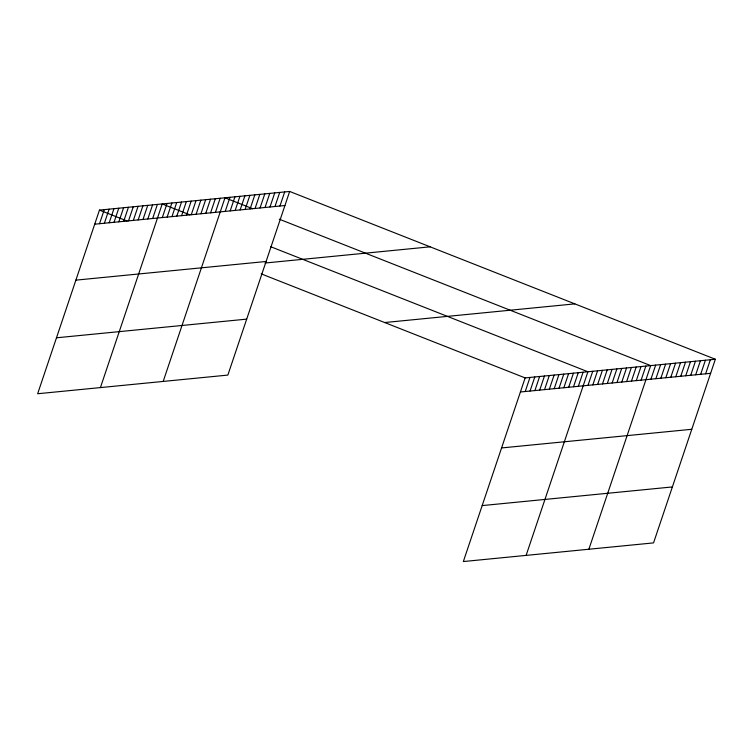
<?xml version="1.0" encoding="UTF-8"?>
<svg xmlns="http://www.w3.org/2000/svg" width="753" height="753" viewBox="0 0 753 753"><rect width="100%" height="100%" fill="white"/><g stroke="black" fill="none" stroke-linecap="round" stroke-linejoin="round"><path stroke-width="1.13" d="M289.66 191.45L99.452 210.106L37.65 393.744L227.858 375.088L289.66 191.45L715.35 359.256L653.548 542.894L463.34 561.55L525.142 377.912L715.35 359.256M99.547 223.707L104.281 209.635M104.375 223.236L109.11 209.155M109.194 222.766L113.938 208.685M114.023 222.295L118.767 208.214M118.852 221.815L123.596 207.734M123.68 221.344L128.424 207.263M128.509 220.874L133.253 206.793M133.337 220.394L138.081 206.313M138.166 219.923L142.91 205.842M142.995 219.452L147.739 205.371M147.823 218.972L152.567 204.901M152.652 218.502L157.396 204.421M100.422 387.588L162.224 203.95L189.888 214.859M162.309 217.551L167.053 203.479M167.138 217.08L171.882 202.999M171.966 216.61L176.71 202.529M176.795 216.13L181.539 202.058M181.624 215.659L186.368 201.578M186.452 215.189L191.187 201.107M191.281 214.709L196.015 200.637M196.109 214.238L200.844 200.157M200.938 213.767L205.673 199.686M205.767 213.297L210.501 199.216M210.595 212.817L215.33 198.736M215.424 212.346L220.158 198.265M163.185 381.432L224.987 197.794L252.66 208.703M225.222 211.386L229.966 197.305M230.202 210.896L234.936 196.815M235.171 210.407L239.915 196.326M240.151 209.918L244.885 195.836M245.13 209.428L249.864 195.356M250.1 208.948L254.834 194.867M255.079 208.459L259.813 194.378M260.049 207.969L264.783 193.888M265.028 207.48L269.762 193.399M269.998 206.99L274.741 192.909M274.977 206.501L279.711 192.42M279.947 206.011L284.69 191.94M525.227 391.513L529.971 377.441M530.056 391.042L534.799 376.961M534.884 390.572L539.628 376.491M539.713 390.092L544.457 376.02M544.541 389.621L549.285 375.54M549.37 389.15L554.114 375.069M554.199 388.67L558.942 374.599M559.027 388.2L563.771 374.119M563.856 387.729L568.6 373.648M568.684 387.249L573.428 373.177M573.513 386.778L578.257 372.697M578.342 386.308L583.086 372.227M526.112 555.394L587.914 371.756L270.769 246.739M587.999 385.357L592.743 371.276M592.827 384.887L597.571 370.805M597.656 384.416L602.391 370.335M602.485 383.936L607.219 369.855M607.313 383.465L612.048 369.384M612.142 382.995L616.876 368.914M616.971 382.515L621.705 368.433M621.799 382.044L626.534 367.963M626.628 381.573L631.362 367.492M631.456 381.093L636.191 367.022M636.285 380.623L641.019 366.542M641.114 380.152L645.848 366.071M588.874 549.238L650.677 365.6L279.269 219.189M650.912 379.192L655.656 365.111M655.891 378.703L660.626 364.621M660.861 378.213L665.605 364.132M665.84 377.724L670.575 363.643M670.81 377.234L675.554 363.153M675.789 376.745L680.524 362.673M680.759 376.265L685.503 362.184M685.738 375.775L690.473 361.694M690.717 375.286L695.452 361.205M695.687 374.796L700.422 360.715M700.667 374.307L705.401 360.226M705.636 373.817L710.371 359.736M94.718 224.187L284.926 205.531M75.884 280.144L266.091 261.479M265.037 263.023L430.142 246.824M56.484 337.796L246.692 319.131M384.661 322.538L574.868 303.873M520.398 391.993L710.616 373.328M501.573 447.941L691.781 429.285M482.174 505.592L672.382 486.937M99.452 210.106L127.125 221.015M261.187 273.857L525.142 377.912"/></g></svg>
